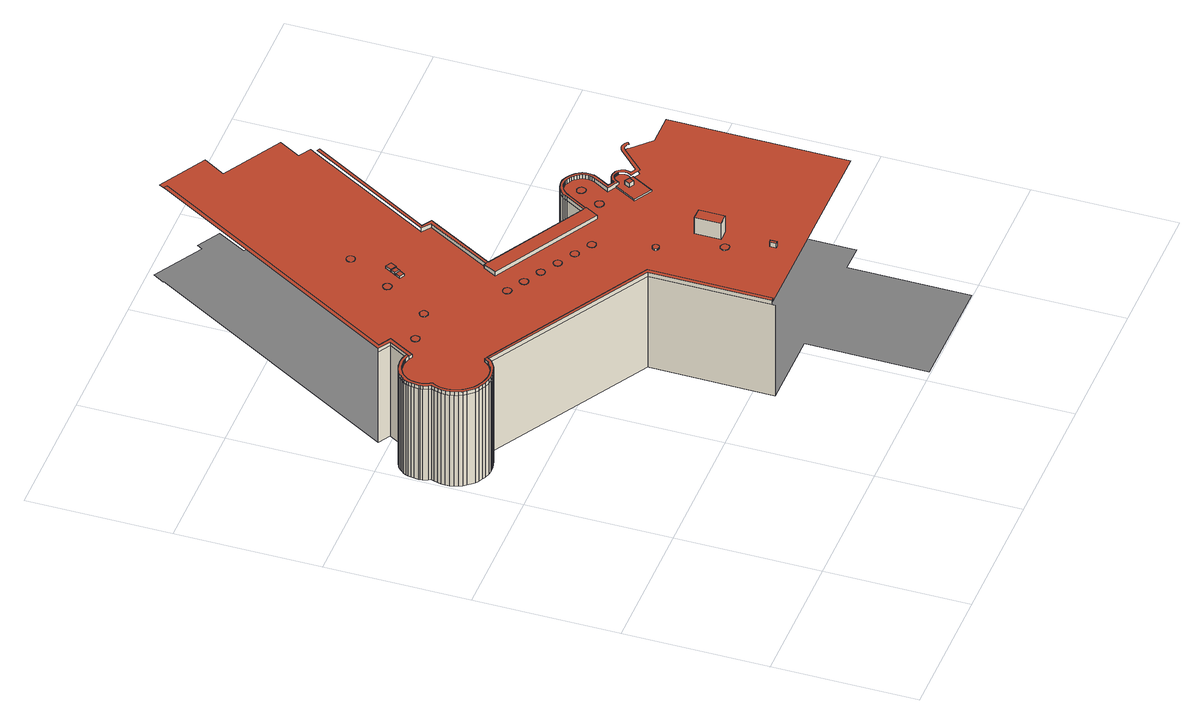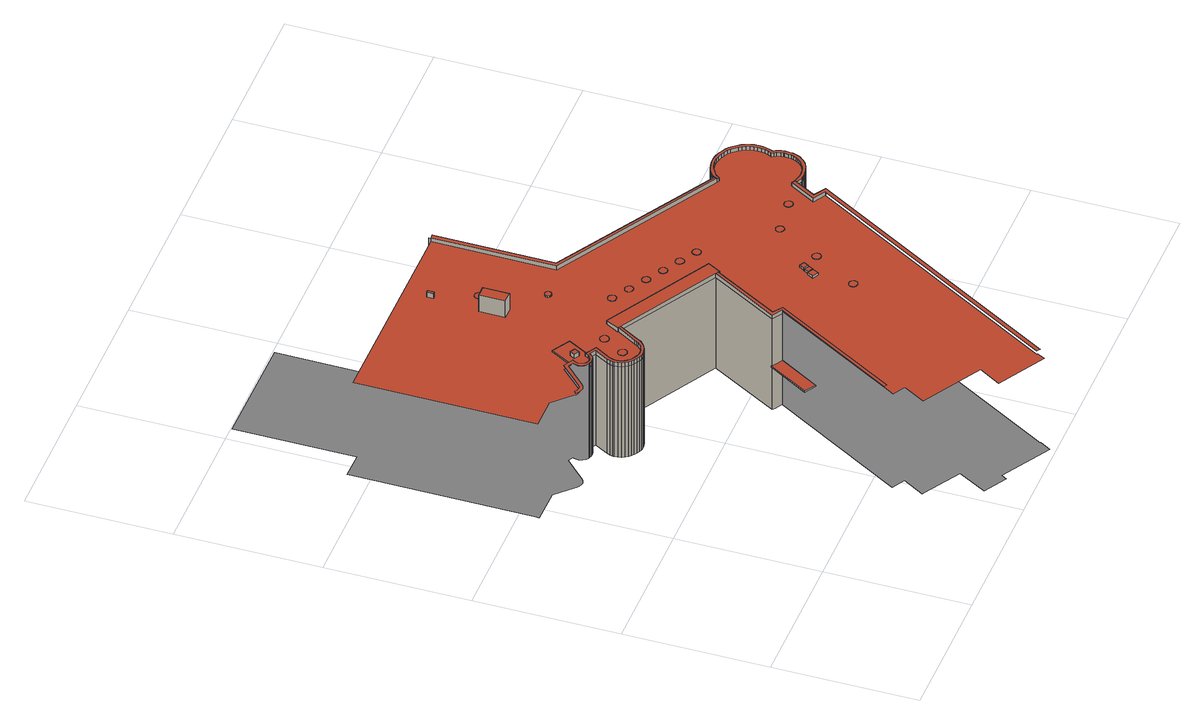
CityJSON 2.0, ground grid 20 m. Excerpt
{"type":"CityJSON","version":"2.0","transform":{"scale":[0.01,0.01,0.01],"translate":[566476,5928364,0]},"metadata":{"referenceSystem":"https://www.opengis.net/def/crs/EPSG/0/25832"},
"CityObjects":{
"building1":{"type":"Building","attributes":{"Grundfläche 2D":"2421.631820","Grundhöhe NN":"0.075"},"children":["building1-1","building1-2","building1-3","building1-4","building1-5","building1-6","building1-7","building1-8","building1-9","building1-10","building1-11","building1-12","building1-13","building1-14","building1-15","building1-16","building1-17","building1-18","building1-19","building1-20","building1-21","building1-22"],"geometry":[{"type":"MultiSurface","lod":"3","boundaries":[[[0,1,2,3]],[[1,4,5,2]],[[6,0,3,7]],[[4,8,9,5]],[[10,6,7,11]],[[8,12,13,9]],[[12,14,15,13]],[[16,17,18,10,11,19]],[[14,20,21,15]],[[22,17,16,23]],[[20,24,25,21]],[[26,27,28,29]],[[27,30,31,28]],[[30,32,33,31]],[[24,26,29,25]],[[32,34,35,33]],[[36,22,23,37]],[[34,38,39,35]],[[38,40,41,39]],[[42,36,37,43]],[[40,44,45,41]],[[44,46,47,45]],[[48,42,43,49]],[[46,50,51,47]],[[50,52,53,51]],[[54,48,49,55]],[[52,56,57,53]],[[58,54,55,59]],[[57,56,60,61,62,63]],[[61,64,65,62]],[[66,58,59,67]],[[64,68,69,65]],[[68,70,71,69]],[[72,66,67,73]],[[70,74,75,71]],[[74,76,77,75]],[[78,79,80,72,73,81]],[[76,82,83,77]],[[82,84,85,83]],[[86,79,78,87]],[[88,86,87,89]],[[85,84,90,91,92,93]],[[94,95,96,97]],[[98,99,100,101]],[[91,102,103,92]],[[101,104,105,98]],[[91,106,107,102]],[[108,102,107,109]],[[102,108,110,103]],[[104,111,112,105]],[[113,114,96,95,88]],[[115,116,117,94,97]],[[96,114,118,119,115,97]],[[112,120,121,122,109,107,106,99,98,105]],[[113,88,89,123]],[[124,125,113,123,126]],[[127,116,115,119]],[[113,125,118,114]],[[128,129,130,131]],[[132,133,130,129]],[[134,135,136,111,104,101,100,91,90,84,82,76,74,70,68,64,61,60,56,52,50,46,44,40,38,34,32,30,27,26,24,20,14,12,8,4,1,0,6,10,18,17,22,36,42,48,54,58,66,72,80,79,86,88,117,116,127,137,138,139,140,141,142,143,144,145,146,147,148,149,150,151,152,153,154,155,156,157,158,159,160,161,162,163,164,165,166,167,168,169,170,171,172,173,174,175,176,177,178,179,180,181,182,183,184,185,186,187,188,189,190,131,130,133,191,192,193,194,195,196,197,198,199]],[[132,200,191,133]],[[201,202,203,204]],[[205,206,201,204]],[[201,206,207,208]],[[209,210,211,212,213,214,215,216,217,208,207,218,219,220,221,222,223,224,225,226,227,228,229,230,231,232,233,234,235,236,237,238,239,240,241,242,243,244,245,246,247,248,249,250,251,252,253,254,255,256,257,258,259,260,261,262,263,264,265,266,267,268,269,270,271,272,273,274,275,276,277,278,279,280,281,282,283,284,285,286,287,288,289,290,291,292,293,294,295,296,297,298,299,300,126,123,89,87,78,81,73,67,59,55,49,43,37,23,16,19,11,7,3,2,5,9,13,15,21,25,29,28,31,33,35,39,41,45,47,51,53,57,63,62,65,69,71,75,77,83,85,93,92,103,110,301,302,303,304,305]],[[306,128,131,190]],[[202,201,208,217,307,308]],[[204,132,129,128,306,309,310,205]],[[192,191,200,311]],[[312,313,314,315,202,308,307,217,216,215]],[[202,315,314,316,317,203]],[[200,132,204,203,317,316,318,319,311]],[[190,189,309,306]],[[206,320,218,207]],[[320,206,205,321]],[[189,188,310,309]],[[320,322,219,218]],[[322,320,321,323]],[[324,310,188,187]],[[322,325,220,219]],[[325,322,323,326]],[[325,327,221,220]],[[327,325,326,328]],[[329,324,187,186]],[[330,329,186,185]],[[327,331,222,221]],[[331,327,328,332]],[[333,330,185,184]],[[331,334,223,222]],[[334,331,332,335]],[[184,183,336,333]],[[337,338,162,161]],[[334,339,224,223]],[[183,182,340,336]],[[339,334,335,341]],[[163,162,338,342]],[[182,181,343,340]],[[339,344,225,224]],[[344,339,341,345]],[[181,180,346,343]],[[347,348,349,167,166,165]],[[165,164,163,342,350,351,352,353,354,355,347]],[[344,356,226,225]],[[356,344,345,357]],[[358,359,241,240]],[[180,179,360,346]],[[359,358,361,362]],[[356,363,227,226]],[[363,356,357,364]],[[358,365,366,361]],[[367,360,179,178]],[[362,368,369,359]],[[359,369,242,241]],[[351,370,371,352]],[[369,372,243,242]],[[363,373,228,227]],[[372,369,368,374]],[[373,363,364,375]],[[365,358,240,239]],[[370,376,377,371]],[[378,367,178,177]],[[372,379,244,243]],[[379,372,374,380]],[[376,381,382,377]],[[177,176,383,378]],[[373,384,229,228]],[[379,385,245,244]],[[381,386,387,382]],[[385,379,380,388]],[[384,373,375,389]],[[390,337,161,160]],[[386,391,392,387]],[[349,393,168,167]],[[385,394,246,245]],[[176,175,395,383]],[[394,385,388,396]],[[391,397,398,392]],[[384,399,230,229]],[[399,384,389,400]],[[246,394,401,402,248,247]],[[397,403,404,398]],[[393,405,169,168]],[[402,401,394,396,406,407]],[[408,395,175,174]],[[405,409,170,169]],[[410,411,366,365]],[[403,412,413,404]],[[402,414,249,248]],[[370,351,350,342,338,337,390,415,416,417,418,419,420,421,422,423,424,425,426,427,428,429,430,431,432,433,434,412,403,397,391,386,381,376],[435,436,437,438]],[[410,365,239,238]],[[414,402,407,439]],[[399,440,231,230]],[[174,173,441,408]],[[409,442,171,170]],[[440,399,400,443]],[[412,434,444,413]],[[445,441,173,172]],[[172,171,442,445]],[[414,446,250,249]],[[446,414,439,447]],[[434,433,448,444]],[[410,449,450,411]],[[449,410,238,237]],[[440,451,232,231]],[[451,440,443,452]],[[446,453,251,250]],[[433,432,454,448]],[[453,446,447,455]],[[449,456,457,450]],[[456,449,237,236]],[[432,431,458,454]],[[451,459,233,232]],[[459,451,452,460]],[[456,461,462,457]],[[461,456,236,235]],[[431,430,463,458]],[[459,464,234,233]],[[251,453,465,466,253,252]],[[464,459,460,467]],[[464,467,462,461]],[[464,461,235,234]],[[466,465,453,455,468,469]],[[430,429,470,463]],[[429,428,471,470]],[[253,466,472,473,255,254]],[[473,472,466,469,474,475]],[[329,330,333,336,340,343,346,360,367,378,383,395,408,441,445,442,409,405,393,349,348,347,355,354,353,352,371,377,382,387,392,398,404,413,444,448,454,458,463,470,471,476,477,478,479,480,481,482,483,484,485,486,487,488,489,490,491,492,493,494,495,496,497,498,499,500,501,502,503,504,505,506,507,508,509,510,511,512,513,514,515,516,517,518,519,520,521,522,523,524,525,526,527,528,529,530,531,532,533,534,535,536,537,538,539,540,541,542,543,544,475,474,469,468,455,447,439,407,406,396,388,380,374,368,362,361,366,411,450,457,462,467,460,452,443,400,389,375,364,357,345,341,335,332,328,326,323,321,205,310,324]]],"semantics":{"surfaces":[{"type":"WallSurface"},{"type":"RoofSurface"},{"type":"GroundSurface"}],"values":[0,0,0,0,0,0,0,0,0,0,0,0,0,0,0,0,0,0,0,0,0,0,0,0,0,0,0,0,0,0,0,0,0,0,0,0,0,0,0,0,0,0,0,0,0,0,0,0,0,0,0,0,1,1,0,0,0,0,0,0,1,0,0,0,0,2,0,0,1,0,0,0,1,0,0,0,0,0,0,0,0,0,0,0,0,0,0,0,0,0,0,0,0,0,0,0,0,0,0,0,0,0,0,0,0,0,0,0,0,0,0,0,0,0,0,0,0,0,0,0,0,0,0,0,0,0,0,0,0,0,0,0,0,0,0,0,0,0,0,0,0,0,0,0,0,0,0,0,0,1,0,0,0,0,0,0,0,0,0,0,0,0,0,0,0,0,0,0,0,0,0,0,0,0,0,0,0,0,0,0,0,0,0,0,0,0,0,1]}}]},
"building1-1":{"type":"BuildingInstallation","parents":["building1"],"geometry":[{"type":"MultiSurface","lod":"3","boundaries":[[[545,546,547,548,549,550,551,552,553,554,555,556,557,558,559,560,561,562,563,564,565,566,567,568,569,570,571,572,573,574,575,576,577,578,579,580,581,582,583,584,585,586,587,588,95,94,589,590,591,592,593,594,595,596,597,598,599,600,601,602,603,604,605,606,607,608,609,610,611,612,613,614,615,616,617,618,619,620,621,622,623,624,625,626,627,628,629,630,631,632,633,634,635,636,637,638]],[[639,640,590,589]],[[640,641,591,590]],[[642,593,592,591,641,643]],[[594,593,642,644]],[[644,645,595,594]],[[645,646,596,595]],[[646,647,597,596]],[[598,597,647,648]],[[648,649,599,598]],[[649,650,600,599]],[[650,651,601,600]],[[652,603,602,601,651,653]],[[604,603,652,654]],[[654,655,605,604]],[[655,656,606,605]],[[656,657,607,606]],[[657,658,608,607]],[[658,659,609,608]],[[659,660,610,609]],[[611,610,660,661]],[[612,611,661,662]],[[662,663,613,612]],[[663,664,614,613]],[[615,614,664,665]],[[665,666,616,615]],[[666,667,617,616]],[[667,668,618,617]],[[668,669,619,618]],[[669,670,620,619]],[[670,671,621,620]],[[622,621,671,672]],[[672,673,623,622]],[[673,674,624,623]],[[674,675,625,624]],[[675,676,626,625]],[[627,626,676,677]],[[677,678,628,627]],[[629,628,678,679]],[[679,680,630,629]],[[631,630,680,681]],[[681,682,632,631]],[[682,683,633,632]],[[634,633,683,684]],[[684,685,100,99,636,635,634]],[[99,106,637,636]],[[90,84,545,638,637,106,91]],[[84,82,546,545]],[[547,546,82,76]],[[76,74,548,547]],[[74,70,549,548]],[[70,68,550,549]],[[68,64,551,550]],[[64,61,552,551]],[[56,554,553,552,61,60]],[[56,52,555,554]],[[556,555,52,50]],[[50,46,557,556]],[[46,44,558,557]],[[44,40,559,558]],[[560,559,40,38]],[[38,34,561,560]],[[34,32,562,561]],[[32,30,563,562]],[[30,27,564,563]],[[27,26,565,564]],[[26,24,566,565]],[[24,20,567,566]],[[20,14,568,567]],[[14,12,569,568]],[[12,8,570,569]],[[8,4,571,570]],[[4,1,572,571]],[[1,0,573,572]],[[0,6,574,573]],[[6,10,575,574]],[[10,18,17,577,576,575]],[[17,22,578,577]],[[22,36,579,578]],[[36,42,580,579]],[[42,48,581,580]],[[48,54,582,581]],[[54,58,583,582]],[[58,66,584,583]],[[66,72,585,584]],[[72,80,79,587,586,585]],[[79,86,588,587]],[[88,95,588,86]],[[589,94,117,639]]],"semantics":{"surfaces":[{"type":"RoofSurface"},{"type":"WallSurface"}],"values":[0,1,1,1,1,1,1,1,1,1,1,1,1,1,1,1,1,1,1,1,1,1,1,1,1,1,1,1,1,1,1,1,1,1,1,1,1,1,1,1,1,1,1,1,1,1,1,1,1,1,1,1,1,1,1,1,1,1,1,1,1,1,1,1,1,1,1,1,1,1,1,1,1,1,1,1,1,1,1,1,1,1,1,1,1,1,1,1,1]}}]},
"building1-2":{"type":"BuildingInstallation","parents":["building1"],"geometry":[{"type":"MultiSurface","lod":"3","boundaries":[[[686,687,688,689,690,691,692,693,694,695,696,697,698,699,700,701,702,703]],[[691,690,704,705]],[[692,691,705,706]],[[687,686,707,708]],[[688,687,708,709]],[[689,688,709,710]],[[690,689,710,704]],[[693,692,706,711]],[[694,693,711,712]],[[695,694,712,713]],[[696,695,713,714]],[[697,696,714,715]],[[698,697,715,716]],[[699,698,716,717]],[[700,699,717,718]],[[701,700,718,719]],[[702,701,719,720]],[[703,702,720,721]],[[686,703,721,707]]],"semantics":{"surfaces":[{"type":"RoofSurface"},{"type":"WallSurface"}],"values":[0,1,1,1,1,1,1,1,1,1,1,1,1,1,1,1,1,1,1]}}]},
"building1-3":{"type":"BuildingInstallation","parents":["building1"],"geometry":[{"type":"MultiSurface","lod":"3","boundaries":[[[722,723,724,725,726,727,728,729,730,731,732,733,734,735,736,737,738,739]],[[740,741,723,722]],[[741,742,724,723]],[[742,743,725,724]],[[744,745,727,726]],[[745,746,728,727]],[[746,747,729,728]],[[743,744,726,725]],[[747,748,730,729]],[[748,749,731,730]],[[749,750,732,731]],[[733,732,750,751]],[[751,752,734,733]],[[735,734,752,753]],[[753,754,736,735]],[[754,755,737,736]],[[755,756,738,737]],[[756,757,739,738]],[[757,740,722,739]]],"semantics":{"surfaces":[{"type":"RoofSurface"},{"type":"WallSurface"}],"values":[0,1,1,1,1,1,1,1,1,1,1,1,1,1,1,1,1,1,1]}}]},
"building1-4":{"type":"BuildingInstallation","parents":["building1"],"geometry":[{"type":"MultiSurface","lod":"3","boundaries":[[[758,759,760,761,762,763,764,765,766,767,768,769,770,771,772,773,774,775]],[[765,764,776,777]],[[766,765,777,778]],[[767,766,778,779]],[[768,767,779,780]],[[769,768,780,781]],[[770,769,781,782]],[[771,770,782,783]],[[762,761,784,785]],[[761,760,786,784]],[[763,762,785,787]],[[764,763,787,776]],[[772,771,783,788]],[[773,772,788,789]],[[774,773,789,790]],[[775,774,790,791]],[[758,775,791,792]],[[759,758,792,793]],[[760,759,793,786]]],"semantics":{"surfaces":[{"type":"RoofSurface"},{"type":"WallSurface"}],"values":[0,1,1,1,1,1,1,1,1,1,1,1,1,1,1,1,1,1,1]}}]},
"building1-5":{"type":"BuildingInstallation","parents":["building1"],"geometry":[{"type":"MultiSurface","lod":"3","boundaries":[[[794,795,796,797,798,799,800,801,802,803,804,805,806,807,808,809,810,811]],[[800,799,812,813]],[[801,800,813,814]],[[802,801,814,815]],[[803,802,815,816]],[[804,803,816,817]],[[805,804,817,818]],[[806,805,818,819]],[[807,806,819,820]],[[808,807,820,821]],[[809,808,821,822]],[[810,809,822,823]],[[811,810,823,824]],[[794,811,824,825]],[[795,794,825,826]],[[796,795,826,827]],[[797,796,827,828]],[[798,797,828,829]],[[799,798,829,812]]],"semantics":{"surfaces":[{"type":"RoofSurface"},{"type":"WallSurface"}],"values":[0,1,1,1,1,1,1,1,1,1,1,1,1,1,1,1,1,1,1]}}]},
"building1-6":{"type":"BuildingInstallation","parents":["building1"],"geometry":[{"type":"MultiSurface","lod":"3","boundaries":[[[830,831,832,833,834,835,836,837,838,839,840,841,842,843,844,845,846,847]],[[836,835,848,849]],[[837,836,849,850]],[[838,837,850,851]],[[839,838,851,852]],[[835,834,853,848]],[[845,844,854,855]],[[846,845,855,856]],[[847,846,856,857]],[[830,847,857,858]],[[831,830,858,859]],[[832,831,859,860]],[[833,832,860,861]],[[834,833,861,853]],[[840,839,852,862]],[[841,840,862,863]],[[842,841,863,864]],[[843,842,864,865]],[[844,843,865,854]]],"semantics":{"surfaces":[{"type":"RoofSurface"},{"type":"WallSurface"}],"values":[0,1,1,1,1,1,1,1,1,1,1,1,1,1,1,1,1,1,1]}}]},
"building1-7":{"type":"BuildingInstallation","parents":["building1"],"geometry":[{"type":"MultiSurface","lod":"3","boundaries":[[[866,867,868,869]],[[869,868,870,871]],[[871,872,866,869]],[[872,873,867,866]],[[868,867,873,870]]],"semantics":{"surfaces":[{"type":"RoofSurface"},{"type":"WallSurface"}],"values":[0,1,1,1,1]}}]},
"building1-8":{"type":"BuildingInstallation","parents":["building1"],"geometry":[{"type":"MultiSurface","lod":"3","boundaries":[[[874,875,876,877]],[[877,876,878,879]],[[874,877,879,880]],[[875,874,880,881]],[[876,875,881,878]]],"semantics":{"surfaces":[{"type":"RoofSurface"},{"type":"WallSurface"}],"values":[0,1,1,1,1]}}]},
"building1-9":{"type":"BuildingInstallation","parents":["building1"],"geometry":[{"type":"MultiSurface","lod":"3","boundaries":[[[882,883,884,885]],[[885,884,886,887]],[[882,885,887,888]],[[883,882,888,889]],[[884,883,889,886]]],"semantics":{"surfaces":[{"type":"RoofSurface"},{"type":"WallSurface"}],"values":[0,1,1,1,1]}}]},
"building1-10":{"type":"BuildingInstallation","parents":["building1"],"geometry":[{"type":"MultiSurface","lod":"3","boundaries":[[[890,891,892,893,894,895,896,897,898,899,900,901,902,903,904,905,906,907]],[[899,898,908,909]],[[900,899,909,910]],[[901,900,910,911]],[[902,901,911,912]],[[903,902,912,913]],[[890,907,914,915]],[[891,890,915,916]],[[898,897,917,908]],[[897,896,918,917]],[[904,903,913,919]],[[905,904,919,920]],[[906,905,920,921]],[[907,906,921,914]],[[892,891,916,922]],[[893,892,922,923]],[[894,893,923,924]],[[895,894,924,925]],[[896,895,925,918]]],"semantics":{"surfaces":[{"type":"RoofSurface"},{"type":"WallSurface"}],"values":[0,1,1,1,1,1,1,1,1,1,1,1,1,1,1,1,1,1,1]}}]},
"building1-11":{"type":"BuildingInstallation","parents":["building1"],"geometry":[{"type":"MultiSurface","lod":"3","boundaries":[[[926,927,928,929,930,931,932,933,934,935,936,937,938,939,940,941,942,943]],[[934,933,944,945]],[[935,934,945,946]],[[943,942,947,948]],[[926,943,948,949]],[[931,930,950,951]],[[930,929,952,950]],[[932,931,951,953]],[[933,932,953,944]],[[936,935,946,954]],[[937,936,954,955]],[[938,937,955,956]],[[939,938,956,957]],[[940,939,957,958]],[[941,940,958,959]],[[942,941,959,947]],[[927,926,949,960]],[[928,927,960,961]],[[929,928,961,952]]],"semantics":{"surfaces":[{"type":"RoofSurface"},{"type":"WallSurface"}],"values":[0,1,1,1,1,1,1,1,1,1,1,1,1,1,1,1,1,1,1]}}]},
"building1-12":{"type":"BuildingInstallation","parents":["building1"],"geometry":[{"type":"MultiSurface","lod":"3","boundaries":[[[962,963,964,965,966,967,968,969,970,971,972,973,974,975,976,977,978,979]],[[966,965,980,981]],[[967,966,981,982]],[[968,967,982,983]],[[965,964,984,980]],[[969,968,983,985]],[[970,969,985,986]],[[971,970,986,987]],[[972,971,987,988]],[[973,972,988,989]],[[974,973,989,990]],[[975,974,990,991]],[[976,975,991,992]],[[977,976,992,993]],[[978,977,993,994]],[[979,978,994,995]],[[962,979,995,996]],[[963,962,996,997]],[[964,963,997,984]]],"semantics":{"surfaces":[{"type":"RoofSurface"},{"type":"WallSurface"}],"values":[0,1,1,1,1,1,1,1,1,1,1,1,1,1,1,1,1,1,1]}}]},
"building1-13":{"type":"BuildingInstallation","parents":["building1"],"geometry":[{"type":"MultiSurface","lod":"3","boundaries":[[[998,999,1000,1001,1002,1003,1004,1005,1006,1007,1008,1009,1010,1011,1012,1013,1014,1015]],[[1014,1013,1016,1017]],[[1015,1014,1017,1018]],[[998,1015,1018,1019]],[[999,998,1019,1020]],[[1000,999,1020,1021]],[[1007,1006,1022,1023]],[[1008,1007,1023,1024]],[[1009,1008,1024,1025]],[[1010,1009,1025,1026]],[[1011,1010,1026,1027]],[[1012,1011,1027,1028]],[[1013,1012,1028,1016]],[[1001,1000,1021,1029]],[[1002,1001,1029,1030]],[[1003,1002,1030,1031]],[[1004,1003,1031,1032]],[[1005,1004,1032,1033]],[[1006,1005,1033,1022]]],"semantics":{"surfaces":[{"type":"RoofSurface"},{"type":"WallSurface"}],"values":[0,1,1,1,1,1,1,1,1,1,1,1,1,1,1,1,1,1,1]}}]},
"building1-14":{"type":"BuildingInstallation","parents":["building1"],"geometry":[{"type":"MultiSurface","lod":"3","boundaries":[[[1034,1035,1036,1037,1038,1039,1040,1041,1042,1043,1044,1045]],[[1045,1044,1046,1047]],[[1044,1043,1048,1046]],[[1034,1045,1047,1049]],[[1035,1034,1049,1050]],[[1036,1035,1050,1051]],[[1037,1036,1051,1052]],[[1038,1037,1052,1053]],[[1039,1038,1053,1054]],[[1040,1039,1054,1055]],[[1041,1040,1055,1056]],[[1042,1041,1056,1057]],[[1043,1042,1057,1048]]],"semantics":{"surfaces":[{"type":"RoofSurface"},{"type":"WallSurface"}],"values":[0,1,1,1,1,1,1,1,1,1,1,1,1]}}]},
"building1-15":{"type":"BuildingInstallation","parents":["building1"],"geometry":[{"type":"MultiSurface","lod":"3","boundaries":[[[1058,1059,1060,1061,1062,1063,1064,1065,1066,1067,1068,1069,1070,1071,1072,1073,1074,1075]],[[1062,1061,1076,1077]],[[1063,1062,1077,1078]],[[1064,1063,1078,1079]],[[1065,1064,1079,1080]],[[1066,1065,1080,1081]],[[1067,1066,1081,1082]],[[1068,1067,1082,1083]],[[1069,1068,1083,1084]],[[1070,1069,1084,1085]],[[1071,1070,1085,1086]],[[1072,1071,1086,1087]],[[1073,1072,1087,1088]],[[1074,1073,1088,1089]],[[1075,1074,1089,1090]],[[1058,1075,1090,1091]],[[1059,1058,1091,1092]],[[1060,1059,1092,1093]],[[1061,1060,1093,1076]]],"semantics":{"surfaces":[{"type":"RoofSurface"},{"type":"WallSurface"}],"values":[0,1,1,1,1,1,1,1,1,1,1,1,1,1,1,1,1,1,1]}}]},
"building1-16":{"type":"BuildingInstallation","parents":["building1"],"geometry":[{"type":"MultiSurface","lod":"3","boundaries":[[[1094,1095,1096,1097,1098,1099,1100,1101,1102,1103,1104,1105,1106,1107,1108,1109,1110,1111]],[[1110,1109,1112,1113]],[[1111,1110,1113,1114]],[[1094,1111,1114,1115]],[[1095,1094,1115,1116]],[[1096,1095,1116,1117]],[[1097,1096,1117,1118]],[[1098,1097,1118,1119]],[[1106,1105,1120,1121]],[[1107,1106,1121,1122]],[[1108,1107,1122,1123]],[[1109,1108,1123,1112]],[[1100,1099,1124,1125]],[[1099,1098,1119,1124]],[[1101,1100,1125,1126]],[[1102,1101,1126,1127]],[[1103,1102,1127,1128]],[[1104,1103,1128,1129]],[[1105,1104,1129,1120]]],"semantics":{"surfaces":[{"type":"RoofSurface"},{"type":"WallSurface"}],"values":[0,1,1,1,1,1,1,1,1,1,1,1,1,1,1,1,1,1,1]}}]},
"building1-17":{"type":"BuildingInstallation","parents":["building1"],"geometry":[{"type":"MultiSurface","lod":"3","boundaries":[[[1130,1131,1132,1133]],[[1133,1132,1134,1135]],[[1130,1133,1135,1136]],[[1131,1130,1136,1137]],[[1132,1131,1137,1134]]],"semantics":{"surfaces":[{"type":"RoofSurface"},{"type":"WallSurface"}],"values":[0,1,1,1,1]}}]},
"building1-18":{"type":"BuildingInstallation","parents":["building1"],"geometry":[{"type":"MultiSurface","lod":"3","boundaries":[[[1138,1139,1140,1141]],[[1141,1140,1142,1143]],[[1138,1141,1143,1144]],[[1139,1138,1144,1145]],[[1140,1139,1145,1142]]],"semantics":{"surfaces":[{"type":"RoofSurface"},{"type":"WallSurface"}],"values":[0,1,1,1,1]}}]},
"building1-19":{"type":"BuildingInstallation","parents":["building1"],"geometry":[{"type":"MultiSurface","lod":"3","boundaries":[[[1146,1147,1148,313,1149,308]],[[1150,312,313,1148]],[[312,1151,307,308,1149,313]],[[307,1152,1146,308]],[[1152,1153,1147,1146]],[[1153,1150,1148,1147]],[[307,1151,312,1150,1153,1152]]],"semantics":{"surfaces":[{"type":"RoofSurface"},{"type":"WallSurface"},{"type":"OuterCeilingSurface"}],"values":[0,1,1,1,1,1,2]}}]},
"building1-20":{"type":"BuildingInstallation","parents":["building1"],"geometry":[{"type":"MultiSurface","lod":"3","boundaries":[[[1154,1155,1156,1157,1158,1159,1160,1161,1162,1163,1164,1165,1166,1167,1168,1169,1170,1171]],[[1165,1164,1172,1173]],[[1166,1165,1173,1174]],[[1167,1166,1174,1175]],[[1168,1167,1175,1176]],[[1169,1168,1176,1177]],[[1170,1169,1177,1178]],[[1156,1155,1179,1180]],[[1157,1156,1180,1181]],[[1163,1162,1182,1183]],[[1164,1163,1183,1172]],[[1171,1170,1178,1184]],[[1154,1171,1184,1185]],[[1155,1154,1185,1179]],[[1158,1157,1181,1186]],[[1159,1158,1186,1187]],[[1160,1159,1187,1188]],[[1161,1160,1188,1189]],[[1162,1161,1189,1182]]],"semantics":{"surfaces":[{"type":"RoofSurface"},{"type":"WallSurface"}],"values":[0,1,1,1,1,1,1,1,1,1,1,1,1,1,1,1,1,1,1]}}]},
"building1-21":{"type":"BuildingInstallation","parents":["building1"],"geometry":[{"type":"MultiSurface","lod":"3","boundaries":[[[1190,1191,1192,1193,1194,1195,1196,1197,1198,1199,1200,1201,1202,1203,1204,1205,1206,1207]],[[1199,1198,1208,1209]],[[1209,1210,1200,1199]],[[1210,1211,1201,1200]],[[1211,1212,1202,1201]],[[1212,1213,1203,1202]],[[1213,1214,1204,1203]],[[1215,1216,1195,1194]],[[1216,1217,1196,1195]],[[1197,1196,1217,1218]],[[1218,1208,1198,1197]],[[1219,1220,1192,1191]],[[1220,1221,1193,1192]],[[1221,1215,1194,1193]],[[1214,1222,1205,1204]],[[1206,1205,1222,1223]],[[1207,1206,1223,1224]],[[1224,1225,1190,1207]],[[1225,1219,1191,1190]]],"semantics":{"surfaces":[{"type":"RoofSurface"},{"type":"WallSurface"}],"values":[0,1,1,1,1,1,1,1,1,1,1,1,1,1,1,1,1,1,1]}}]},
"building1-22":{"type":"BuildingInstallation","parents":["building1"],"geometry":[{"type":"MultiSurface","lod":"3","boundaries":[[[1226,1227,1228,1229]],[[1229,1228,437,436]],[[1226,1229,436,435]],[[1227,1226,435,438]],[[1228,1227,438,437]]],"semantics":{"surfaces":[{"type":"RoofSurface"},{"type":"WallSurface"}],"values":[0,1,1,1,1]}}]}
},
"vertices":[
[86,4908,1497],[68,4960,1497],[68,4960,8],[86,4908,8],[56,5014,1497],[56,5014,8],[110,4858,1497],[110,4858,8],[52,5069,1497],[52,5069,8],[141,4812,1497],[141,4812,8],[54,5125,1497],[54,5125,8],[63,5179,1497],[63,5179,8],[214,4727,8],[214,4727,1497],[177,4770,1497],[177,4770,8],[80,5232,1497],[80,5232,8],[258,4694,1497],[258,4694,8],[99,5275,1497],[99,5275,8],[75,5309,1497],[55,5373,1497],[55,5373,8],[75,5309,8],[49,5406,1497],[49,5406,8],[47,5427,1497],[47,5427,8],[51,5489,1497],[51,5489,8],[316,4666,1497],[316,4666,8],[55,5529,1497],[55,5529,8],[65,5569,1497],[65,5569,8],[359,4643,1497],[359,4643,8],[79,5607,1497],[79,5607,8],[98,5643,1497],[98,5643,8],[434,4621,1497],[434,4621,8],[122,5674,1497],[122,5674,8],[151,5704,1497],[151,5704,8],[482,4613,1497],[482,4613,8],[182,5732,1497],[182,5732,8],[548,4612,1497],[548,4612,8],[198,5743,1497],[214,5754,1497],[214,5754,8],[198,5743,8],[251,5770,1497],[251,5770,8],[621,4625,1497],[621,4625,8],[289,5784,1497],[289,5784,8],[328,5796,1497],[328,5796,8],[697,4648,1497],[697,4648,8],[375,5803,1497],[375,5803,8],[416,5807,1497],[416,5807,8],[803,4717,8],[803,4717,1497],[743,4678,1497],[743,4678,8],[460,5803,1497],[460,5803,8],[487,5797,1497],[487,5797,8],[814,4725,1497],[814,4725,8],[836,4757,1497],[836,4757,8],[551,5780,1497],[576,5774,1497],[576,5774,8],[551,5780,8],[857,4788,1555],[836,4757,1555],[836,4757,1562],[857,4788,1562],[603,5705,1549],[553,5734,1549],[553,5734,1497],[603,5705,1497],[736,6049,1497],[736,6049,8],[814,6068,1497],[814,6068,1549],[576,5774,1549],[736,6049,1549],[570,6148,1497],[570,6148,1549],[570,6148,8],[641,6169,1497],[641,6169,1549],[3103,3420,1497],[3103,3420,1562],[3159,3451,1562],[3159,3451,1497],[857,4788,1497],[3096,1762,1562],[3152,1762,1562],[2730,9735,1549],[2716,9743,1549],[2686,9761,1549],[3103,3420,8],[3096,1710,1497],[3096,1762,1497],[3096,1710,8],[3152,1762,1497],[2474,5249,1562],[2576,5427,1562],[2576,5427,1497],[2474,5249,1497],[2594,5417,1562],[2594,5417,1497],[2779,9851,1497],[2716,9743,1497],[2730,9735,1497],[6108,1749,1497],[6118,4226,1497],[5671,4227,1497],[5422,4479,1497],[5418,4483,1497],[5416,4486,1497],[5408,4493,1497],[5395,4501,1497],[5388,4505,1497],[5379,4508,1497],[5368,4513,1497],[5361,4515,1497],[5353,4516,1497],[5345,4516,1497],[5338,4515,1497],[5330,4513,1497],[5323,4510,1497],[5316,4506,1497],[5308,4500,1497],[5298,4493,1497],[5286,4484,1497],[5281,4479,1497],[4984,4180,1497],[4882,4237,1497],[4705,3929,1497],[4459,4076,1497],[4631,4383,1497],[4549,4430,1497],[4512,4451,1497],[4534,4488,1497],[4643,4670,1497],[4659,4709,1497],[4665,4738,1497],[4667,4756,1497],[4666,4802,1497],[4658,4841,1497],[4642,4875,1497],[4620,4905,1497],[4594,4932,1497],[4565,4956,1497],[4533,4976,1497],[4498,4992,1497],[4465,5003,1497],[4428,5006,1497],[4395,5003,1497],[4360,4993,1497],[4323,4979,1497],[4298,4964,1497],[4245,4912,1497],[4232,4892,1497],[4212,4855,1497],[4052,4586,1497],[4063,4579,1497],[3961,4401,1497],[3112,6325,1497],[2988,6415,1497],[4005,8166,1497],[4069,8276,1497],[3934,8355,1497],[3897,8377,1497],[4075,8680,1497],[3253,9162,1497],[3433,9468,1497],[3112,6325,1562],[2634,5394,1497],[3177,6346,1497],[3177,6346,1562],[2634,5394,1562],[4015,4607,1562],[4015,4607,1497],[4015,4607,8],[2634,5394,8],[3812,9407,8],[3582,9006,8],[4091,8707,8],[4128,8686,8],[3953,8388,8],[4127,8286,8],[3038,6428,8],[3138,6369,8],[3177,6346,8],[4016,4607,8],[4175,4876,8],[4196,4913,8],[4212,4939,8],[4272,4997,8],[4304,5017,8],[4347,5033,8],[4387,5044,8],[4427,5048,8],[4473,5045,8],[4514,5031,8],[4553,5013,8],[4590,4990,8],[4623,4963,8],[4653,4932,8],[4678,4897,8],[4698,4855,8],[4708,4807,8],[4709,4753,8],[4706,4731,8],[4700,4697,8],[4681,4651,8],[4570,4467,8],[4660,4413,8],[4664,4425,8],[4679,4445,8],[4695,4460,8],[4708,4468,8],[4725,4478,8],[4733,4480,8],[4741,4483,8],[4758,4486,8],[4772,4488,8],[4788,4488,8],[4807,4484,8],[4823,4480,8],[4831,4477,8],[4839,4474,8],[4853,4466,8],[4867,4456,8],[4879,4445,8],[4889,4432,8],[4898,4418,8],[4906,4406,8],[4914,4391,8],[4918,4373,8],[4922,4357,8],[4921,4337,8],[4920,4317,8],[4913,4299,8],[4901,4280,8],[4977,4235,8],[5241,4498,8],[5252,4509,8],[5259,4516,8],[5273,4526,8],[5283,4534,8],[5294,4542,8],[5305,4548,8],[5318,4553,8],[5330,4556,8],[5343,4557,8],[5356,4557,8],[5369,4556,8],[5381,4552,8],[5394,4547,8],[5405,4543,8],[5417,4537,8],[5435,4525,8],[5439,4521,8],[5444,4516,8],[5450,4512,8],[5456,4503,8],[5464,4495,8],[5692,4272,8],[6171,4263,8],[6171,4225,8],[6155,1694,8],[6155,1690,8],[5788,1693,8],[5793,18,8],[4182,24,8],[4193,1703,8],[2686,9761,8],[2673,9768,8],[2760,9917,8],[3452,9512,8],[3497,9588,8],[3961,4401,1562],[3177,6346,717],[3177,6346,737],[4063,4579,1562],[4052,4586,1562],[2988,6415,1562],[3038,6428,717],[3038,6428,737],[3038,6428,1497],[3138,6369,1497],[3038,6428,1562],[3138,6369,1562],[4044,8144,1562],[4005,8166,1562],[4016,4607,1497],[4016,4607,1562],[4175,4876,1497],[4175,4876,1562],[4212,4855,1562],[4196,4913,1497],[4196,4913,1562],[4212,4939,1497],[4212,4939,1562],[4232,4892,1562],[4245,4912,1562],[4272,4997,1497],[4272,4997,1562],[4298,4964,1562],[4304,5017,1497],[4304,5017,1562],[4323,4979,1562],[4705,3929,1521],[4459,4076,1521],[4347,5033,1497],[4360,4993,1562],[4347,5033,1562],[4631,4383,1521],[4395,5003,1562],[4387,5044,1497],[4387,5044,1562],[4428,5006,1562],[4512,4451,1562],[4534,4488,1562],[4643,4670,1562],[4638,4379,1521],[4670,4360,1521],[4670,4360,1562],[4638,4379,1562],[4631,4383,1562],[4549,4430,1562],[4427,5048,1497],[4427,5048,1562],[4570,4467,1497],[4660,4413,1497],[4465,5003,1562],[4570,4467,1562],[4660,4413,1562],[4473,5045,1497],[4473,5045,1562],[4681,4651,1497],[4681,4651,1562],[4498,4992,1562],[4664,4425,1562],[4664,4425,1497],[4688,4396,1521],[4688,4396,1562],[4679,4445,1497],[4514,5031,1497],[4679,4445,1562],[4514,5031,1562],[4698,4411,1521],[4698,4411,1562],[4533,4976,1562],[4695,4460,1497],[4695,4460,1562],[4708,4422,1521],[4708,4422,1562],[4565,4956,1562],[4553,5013,1497],[4708,4468,1497],[4718,4431,1521],[4718,4431,1562],[4708,4468,1562],[4553,5013,1562],[4882,4237,1521],[4727,4437,1521],[4727,4437,1562],[4659,4709,1562],[4725,4478,1497],[4594,4932,1562],[4725,4478,1562],[4739,4444,1521],[4739,4444,1562],[4590,4990,1497],[4590,4990,1562],[4733,4480,1497],[4741,4483,1497],[4750,4447,1521],[4750,4447,1562],[4665,4738,1562],[4733,4480,1562],[4741,4483,1562],[4620,4905,1562],[4667,4756,1562],[4700,4697,1497],[4700,4697,1562],[4765,4450,1521],[4765,4450,1562],[4758,4486,1497],[4851,4254,1521],[4849,4255,1521],[4873,4296,1521],[4881,4308,1521],[4883,4324,1521],[4885,4338,1521],[4886,4353,1521],[4883,4366,1521],[4880,4378,1521],[4875,4387,1521],[4868,4398,1521],[4860,4411,1521],[4852,4420,1521],[4844,4428,1521],[4834,4435,1521],[4823,4441,1521],[4812,4445,1521],[4798,4449,1521],[4784,4452,1521],[4775,4452,1521],[4728,4178,1521],[4659,4217,1521],[4697,4284,1521],[4766,4246,1521],[4758,4486,1562],[4623,4963,1497],[4642,4875,1562],[4666,4802,1562],[4623,4963,1562],[4775,4452,1562],[4658,4841,1562],[4772,4488,1497],[4772,4488,1562],[4784,4452,1562],[4706,4731,1497],[4706,4731,1562],[4653,4932,1497],[4653,4932,1562],[4788,4488,1497],[4798,4449,1562],[4788,4488,1562],[4709,4753,1497],[4709,4753,1562],[4812,4445,1562],[4678,4897,1497],[4678,4897,1562],[4708,4807,1497],[4708,4807,1562],[4823,4441,1562],[4698,4855,1497],[4807,4484,1497],[4823,4480,1497],[4698,4855,1562],[4807,4484,1562],[4823,4480,1562],[4834,4435,1562],[4844,4428,1562],[4831,4477,1497],[4839,4474,1497],[4831,4477,1562],[4839,4474,1562],[4852,4420,1562],[4860,4411,1562],[4868,4398,1562],[4875,4387,1562],[4880,4378,1562],[4883,4366,1562],[4886,4353,1562],[4885,4338,1562],[4883,4324,1562],[4881,4308,1562],[4873,4296,1562],[4849,4255,1562],[4851,4254,1562],[4882,4237,1562],[4984,4180,1562],[5281,4479,1562],[5286,4484,1562],[5298,4493,1562],[5308,4500,1562],[5316,4506,1562],[5323,4510,1562],[5330,4513,1562],[5338,4515,1562],[5345,4516,1562],[5353,4516,1562],[5361,4515,1562],[5368,4513,1562],[5379,4508,1562],[5388,4505,1562],[5395,4501,1562],[5408,4493,1562],[5416,4486,1562],[5418,4483,1562],[5422,4479,1562],[5456,4503,1562],[5450,4512,1562],[5444,4516,1562],[5439,4521,1562],[5435,4525,1562],[5417,4537,1562],[5405,4543,1562],[5394,4547,1562],[5381,4552,1562],[5369,4556,1562],[5356,4557,1562],[5343,4557,1562],[5330,4556,1562],[5318,4553,1562],[5305,4548,1562],[5294,4542,1562],[5283,4534,1562],[5273,4526,1562],[5259,4516,1562],[5252,4509,1562],[5241,4498,1562],[4977,4235,1562],[4901,4280,1562],[4913,4299,1562],[4920,4317,1562],[4921,4337,1562],[4922,4357,1562],[4918,4373,1562],[4914,4391,1562],[4906,4406,1562],[4898,4418,1562],[4889,4432,1562],[4879,4445,1562],[4867,4456,1562],[4853,4466,1562],
[487,5797,1555],[460,5803,1555],[416,5807,1555],[375,5803,1555],[328,5796,1555],[289,5784,1555],[251,5770,1555],[214,5754,1555],[198,5743,1555],[182,5732,1555],[151,5704,1555],[122,5674,1555],[98,5643,1555],[79,5607,1555],[65,5569,1555],[55,5529,1555],[51,5489,1555],[47,5427,1555],[49,5406,1555],[55,5373,1555],[75,5309,1555],[99,5275,1555],[80,5232,1555],[63,5179,1555],[54,5125,1555],[52,5069,1555],[56,5014,1555],[68,4960,1555],[86,4908,1555],[110,4858,1555],[141,4812,1555],[177,4770,1555],[214,4727,1555],[258,4694,1555],[316,4666,1555],[359,4643,1555],[434,4621,1555],[482,4613,1555],[548,4612,1555],[621,4625,1555],[697,4648,1555],[743,4678,1555],[803,4717,1555],[814,4725,1555],[822,4808,1555],[782,4755,1555],[779,4752,1555],[720,4714,1555],[678,4688,1555],[611,4666,1555],[545,4655,1555],[486,4656,1555],[444,4663,1555],[375,4683,1555],[335,4704,1555],[281,4731,1555],[243,4759,1555],[209,4798,1555],[175,4838,1555],[147,4879,1555],[125,4924,1555],[109,4971,1555],[99,5020,1555],[95,5070,1555],[97,5120,1555],[105,5169,1555],[120,5217,1555],[138,5257,1555],[148,5274,1555],[135,5299,1555],[115,5329,1555],[98,5383,1555],[93,5412,1555],[91,5428,1555],[95,5485,1555],[99,5522,1555],[107,5556,1555],[119,5589,1555],[135,5619,1555],[155,5645,1555],[182,5673,1555],[209,5698,1555],[236,5715,1555],[267,5730,1555],[303,5742,1555],[338,5753,1555],[380,5759,1555],[416,5763,1555],[453,5759,1555],[478,5755,1555],[539,5738,1555],[553,5734,1555],[576,5774,1555],[551,5780,1555],[822,4808,1497],[782,4755,1497],[779,4752,1497],[678,4688,1497],[720,4714,1497],[611,4666,1497],[545,4655,1497],[486,4656,1497],[444,4663,1497],[375,4683,1497],[335,4704,1497],[281,4731,1497],[243,4759,1497],[175,4838,1497],[209,4798,1497],[147,4879,1497],[125,4924,1497],[109,4971,1497],[99,5020,1497],[95,5070,1497],[97,5120,1497],[105,5169,1497],[120,5217,1497],[138,5257,1497],[148,5274,1497],[135,5299,1497],[115,5329,1497],[98,5383,1497],[93,5412,1497],[91,5428,1497],[95,5485,1497],[99,5522,1497],[107,5556,1497],[119,5589,1497],[135,5619,1497],[155,5645,1497],[182,5673,1497],[209,5698,1497],[236,5715,1497],[267,5730,1497],[303,5742,1497],[338,5753,1497],[380,5759,1497],[416,5763,1497],[453,5759,1497],[478,5755,1497],[539,5738,1497],
[1021,5776,1504],[1021,5804,1504],[1015,5819,1504],[1005,5833,1504],[991,5843,1504],[976,5848,1504],[947,5847,1504],[922,5833,1504],[912,5820,1504],[906,5804,1504],[904,5787,1504],[907,5771,1504],[922,5747,1504],[947,5733,1504],[963,5730,1504],[980,5733,1504],[996,5740,1504],[1008,5750,1504],[991,5843,1497],[976,5848,1497],[947,5847,1497],[1021,5776,1497],[1021,5804,1497],[1015,5819,1497],[1005,5833,1497],[922,5833,1497],[912,5820,1497],[906,5804,1497],[904,5787,1497],[907,5771,1497],[922,5747,1497],[947,5733,1497],[963,5730,1497],[980,5733,1497],[996,5740,1497],[1008,5750,1497],
[1519,5876,1504],[1510,5890,1504],[1497,5901,1504],[1483,5908,1504],[1455,5909,1504],[1429,5897,1504],[1418,5886,1504],[1410,5871,1504],[1407,5854,1504],[1409,5838,1504],[1422,5813,1504],[1444,5797,1504],[1460,5794,1504],[1477,5794,1504],[1493,5800,1504],[1506,5809,1504],[1521,5833,1504],[1524,5861,1504],[1519,5876,1497],[1510,5890,1497],[1497,5901,1497],[1483,5908,1497],[1455,5909,1497],[1429,5897,1497],[1418,5886,1497],[1410,5871,1497],[1407,5854,1497],[1409,5838,1497],[1422,5813,1497],[1444,5797,1497],[1460,5794,1497],[1477,5794,1497],[1493,5800,1497],[1506,5809,1497],[1521,5833,1497],[1524,5861,1497],
[2252,5064,1504],[2234,5064,1504],[2219,5059,1504],[2196,5042,1504],[2184,5015,1504],[2184,4999,1504],[2188,4982,1504],[2197,4968,1504],[2209,4956,1504],[2235,4946,1504],[2264,4949,1504],[2279,4957,1504],[2291,4968,1504],[2299,4983,1504],[2303,4999,1504],[2299,5028,1504],[2282,5051,1504],[2268,5060,1504],[2188,4982,1497],[2197,4968,1497],[2209,4956,1497],[2235,4946,1497],[2264,4949,1497],[2279,4957,1497],[2291,4968,1497],[2299,4983,1497],[2196,5042,1497],[2184,5015,1497],[2219,5059,1497],[2184,4999,1497],[2303,4999,1497],[2299,5028,1497],[2282,5051,1497],[2268,5060,1497],[2252,5064,1497],[2234,5064,1497],
[1879,6447,1504],[1882,6463,1504],[1881,6480,1504],[1874,6496,1504],[1864,6509,1504],[1838,6524,1504],[1809,6525,1504],[1794,6519,1504],[1780,6509,1504],[1769,6496,1504],[1763,6480,1504],[1763,6451,1504],[1777,6425,1504],[1790,6415,1504],[1805,6408,1504],[1822,6405,1504],[1839,6408,1504],[1864,6422,1504],[1838,6524,1497],[1809,6525,1497],[1794,6519,1497],[1780,6509,1497],[1769,6496,1497],[1763,6480,1497],[1763,6451,1497],[1777,6425,1497],[1790,6415,1497],[1805,6408,1497],[1822,6405,1497],[1839,6408,1497],[1864,6422,1497],[1879,6447,1497],[1882,6463,1497],[1881,6480,1497],[1874,6496,1497],[1864,6509,1497],
[2509,4918,1504],[2493,4923,1504],[2476,4923,1504],[2460,4918,1504],[2438,4900,1504],[2426,4874,1504],[2426,4858,1504],[2430,4842,1504],[2438,4827,1504],[2450,4816,1504],[2477,4806,1504],[2505,4809,1504],[2519,4816,1504],[2531,4828,1504],[2540,4843,1504],[2544,4859,1504],[2539,4887,1504],[2522,4910,1504],[2426,4874,1497],[2426,4858,1497],[2430,4842,1497],[2438,4827,1497],[2450,4816,1497],[2438,4900,1497],[2540,4843,1497],[2544,4859,1497],[2539,4887,1497],[2522,4910,1497],[2509,4918,1497],[2493,4923,1497],[2476,4923,1497],[2460,4918,1497],[2477,4806,1497],[2505,4809,1497],[2519,4816,1497],[2531,4828,1497],
[2067,6439,1534],[2028,6371,1534],[2093,6334,1534],[2132,6402,1534],[2093,6334,1497],[2132,6402,1497],[2067,6439,1497],[2028,6371,1497],
[2180,6475,1534],[2113,6515,1534],[2077,6455,1534],[2144,6415,1534],[2077,6455,1497],[2144,6415,1497],[2180,6475,1497],[2113,6515,1497],
[2163,6606,1534],[2116,6520,1534],[2199,6475,1534],[2246,6561,1534],[2199,6475,1497],[2246,6561,1497],[2163,6606,1497],[2116,6520,1497],
[2787,4714,1504],[2786,4743,1504],[2771,4767,1504],[2758,4777,1504],[2743,4783,1504],[2726,4785,1504],[2710,4782,1504],[2686,4766,1504],[2672,4742,1504],[2670,4726,1504],[2672,4709,1504],[2680,4694,1504],[2690,4681,1504],[2715,4668,1504],[2744,4669,1504],[2759,4675,1504],[2772,4685,1504],[2782,4699,1504],[2672,4742,1497],[2670,4726,1497],[2672,4709,1497],[2680,4694,1497],[2690,4681,1497],[2715,4668,1497],[2782,4699,1497],[2787,4714,1497],[2786,4743,1497],[2686,4766,1497],[2710,4782,1497],[2744,4669,1497],[2759,4675,1497],[2772,4685,1497],[2771,4767,1497],[2758,4777,1497],[2743,4783,1497],[2726,4785,1497],
[2241,7105,1504],[2232,7120,1504],[2220,7132,1504],[2206,7140,1504],[2177,7143,1504],[2150,7133,1504],[2138,7122,1504],[2129,7107,1504],[2124,7090,1504],[2125,7074,1504],[2136,7047,1504],[2159,7029,1504],[2175,7024,1504],[2192,7024,1504],[2209,7029,1504],[2223,7037,1504],[2240,7060,1504],[2244,7089,1504],[2129,7107,1497],[2124,7090,1497],[2125,7074,1497],[2240,7060,1497],[2244,7089,1497],[2241,7105,1497],[2177,7143,1497],[2150,7133,1497],[2206,7140,1497],[2138,7122,1497],[2136,7047,1497],[2159,7029,1497],[2175,7024,1497],[2192,7024,1497],[2209,7029,1497],[2223,7037,1497],[2232,7120,1497],[2220,7132,1497],
[2981,4640,1504],[2964,4641,1504],[2949,4637,1504],[2926,4621,1504],[2913,4595,1504],[2912,4579,1504],[2915,4563,1504],[2923,4548,1504],[2934,4536,1504],[2960,4525,1504],[2989,4526,1504],[3003,4533,1504],[3016,4545,1504],[3024,4559,1504],[3029,4574,1504],[3026,4602,1504],[3010,4626,1504],[2997,4635,1504],[2926,4621,1497],[2913,4595,1497],[2912,4579,1497],[2915,4563,1497],[2949,4637,1497],[2923,4548,1497],[2934,4536,1497],[2960,4525,1497],[2989,4526,1497],[3003,4533,1497],[3016,4545,1497],[3024,4559,1497],[3029,4574,1497],[3026,4602,1497],[3010,4626,1497],[2997,4635,1497],[2981,4640,1497],[2964,4641,1497],
[3273,4425,1504],[3275,4441,1504],[3267,4467,1504],[3248,4488,1504],[3233,4494,1504],[3217,4496,1504],[3201,4494,1504],[3186,4488,1504],[3167,4468,1504],[3159,4441,1504],[3160,4425,1504],[3167,4410,1504],[3177,4397,1504],[3190,4387,1504],[3217,4380,1504],[3244,4387,1504],[3257,4396,1504],[3267,4409,1504],[3244,4387,1497],[3257,4396,1497],[3267,4409,1497],[3273,4425,1497],[3275,4441,1497],[3267,4467,1497],[3167,4468,1497],[3159,4441,1497],[3160,4425,1497],[3167,4410,1497],[3177,4397,1497],[3190,4387,1497],[3217,4380,1497],[3248,4488,1497],[3233,4494,1497],[3217,4496,1497],[3201,4494,1497],[3186,4488,1497],
[3623,3532,1521],[3618,3507,1521],[3625,3486,1521],[3642,3470,1521],[3667,3464,1521],[3692,3473,1521],[3706,3490,1521],[3712,3512,1521],[3704,3537,1521],[3684,3554,1521],[3662,3558,1521],[3641,3551,1521],[3662,3558,1497],[3641,3551,1497],[3684,3554,1497],[3623,3532,1497],[3618,3507,1497],[3625,3486,1497],[3642,3470,1497],[3667,3464,1497],[3692,3473,1497],[3706,3490,1497],[3712,3512,1497],[3704,3537,1497],
[3438,4241,1504],[3455,4237,1504],[3471,4239,1504],[3486,4245,1504],[3507,4264,1504],[3516,4290,1504],[3516,4306,1504],[3510,4322,1504],[3501,4336,1504],[3488,4346,1504],[3461,4354,1504],[3434,4349,1504],[3420,4341,1504],[3409,4328,1504],[3402,4313,1504],[3399,4297,1504],[3406,4270,1504],[3424,4248,1504],[3486,4245,1497],[3507,4264,1497],[3516,4290,1497],[3516,4306,1497],[3510,4322,1497],[3501,4336,1497],[3488,4346,1497],[3461,4354,1497],[3434,4349,1497],[3420,4341,1497],[3409,4328,1497],[3402,4313,1497],[3399,4297,1497],[3406,4270,1497],[3424,4248,1497],[3438,4241,1497],[3455,4237,1497],[3471,4239,1497],
[4026,2685,1504],[4025,2702,1504],[4019,2718,1504],[4009,2732,1504],[3995,2742,1504],[3967,2750,1504],[3939,2744,1504],[3925,2735,1504],[3914,2721,1504],[3907,2705,1504],[3905,2689,1504],[3912,2661,1504],[3932,2639,1504],[3947,2632,1504],[3964,2629,1504],[3981,2631,1504],[3997,2637,1504],[4017,2658,1504],[3981,2631,1497],[3997,2637,1497],[4017,2658,1497],[4026,2685,1497],[4025,2702,1497],[4019,2718,1497],[4009,2732,1497],[3995,2742,1497],[3912,2661,1497],[3932,2639,1497],[3947,2632,1497],[3964,2629,1497],[3967,2750,1497],[3939,2744,1497],[3925,2735,1497],[3914,2721,1497],[3907,2705,1497],[3905,2689,1497],
[4167,2072,1576],[4203,2071,1576],[4205,2163,1576],[4169,2163,1576],[4205,2163,1497],[4169,2163,1497],[4167,2072,1497],[4203,2071,1497],
[4097,2787,1764],[4254,2786,1764],[4257,3144,1764],[4100,3145,1764],[4257,3144,1497],[4100,3145,1497],[4097,2787,1497],[4254,2786,1497],
[3193,6337,737],[3524,6901,737],[3369,6992,737],[3138,6369,737],[3369,6992,717],[3138,6369,717],[3193,6337,717],[3524,6901,717],
[4246,4532,1504],[4229,4528,1504],[4204,4512,1504],[4189,4486,1504],[4186,4469,1504],[4189,4452,1504],[4196,4436,1504],[4207,4422,1504],[4234,4409,1504],[4264,4409,1504],[4280,4415,1504],[4294,4426,1504],[4304,4441,1504],[4310,4457,1504],[4309,4487,1504],[4294,4513,1504],[4280,4523,1504],[4264,4530,1504],[4280,4415,1497],[4294,4426,1497],[4304,4441,1497],[4310,4457,1497],[4309,4487,1497],[4294,4513,1497],[4280,4523,1497],[4229,4528,1497],[4204,4512,1497],[4189,4486,1497],[4234,4409,1497],[4264,4409,1497],[4264,4530,1497],[4246,4532,1497],[4186,4469,1497],[4189,4452,1497],[4196,4436,1497],[4207,4422,1497],
[4488,4788,1504],[4482,4804,1504],[4471,4818,1504],[4458,4828,1504],[4430,4836,1504],[4401,4829,1504],[4387,4820,1504],[4376,4806,1504],[4369,4790,1504],[4367,4774,1504],[4375,4745,1504],[4395,4724,1504],[4410,4716,1504],[4427,4713,1504],[4444,4716,1504],[4460,4722,1504],[4481,4743,1504],[4489,4771,1504],[4369,4790,1497],[4367,4774,1497],[4375,4745,1497],[4395,4724,1497],[4410,4716,1497],[4427,4713,1497],[4444,4716,1497],[4430,4836,1497],[4401,4829,1497],[4387,4820,1497],[4376,4806,1497],[4482,4804,1497],[4471,4818,1497],[4458,4828,1497],[4460,4722,1497],[4481,4743,1497],[4489,4771,1497],[4488,4788,1497],
[4728,4178,1586],[4766,4246,1586],[4697,4284,1586],[4659,4217,1586]
]}
